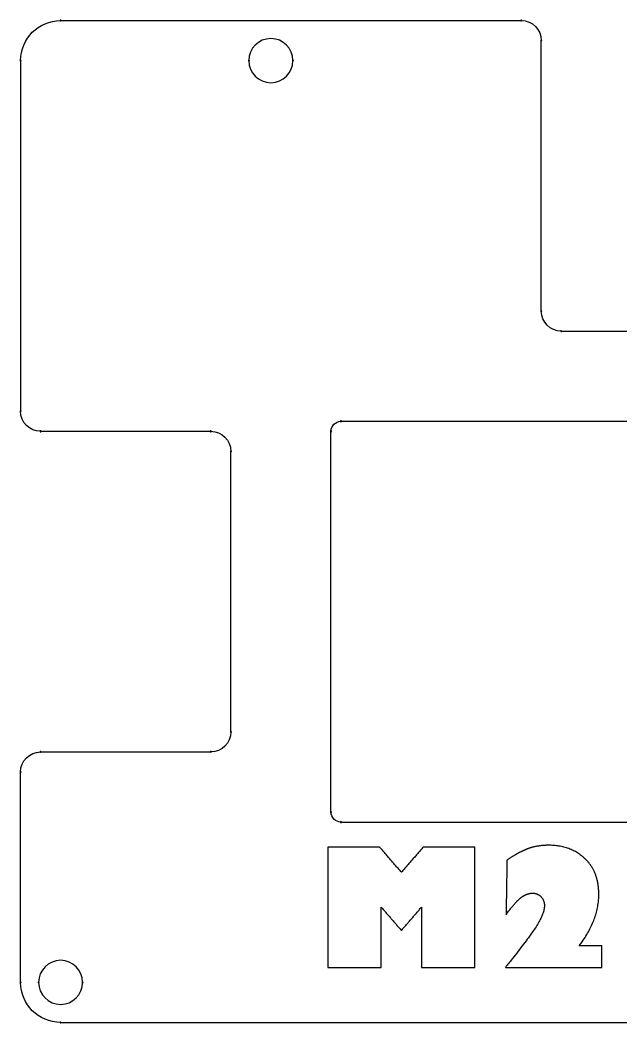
# Model space of a CAD drawing. Header units: millimetres. Extents: x 0 to 60, y 0 to 50.
# Drawn here: x 0 to 30, y 0 to 50 of the extents above; entities that cross this region are included whole.
import ezdxf

# ---------------------------------------------------------------- set-up
doc = ezdxf.new("R2010")
doc.units = ezdxf.units.MM
doc.layers.add('Mechanical1', color=6, linetype='Continuous', true_color=0xff00ff)

msp = doc.modelspace()

# ---------------------------------------------------------------- linework, layer by layer
at = {"layer": 'Mechanical1'}
for p, q in [((29.03, 3.817), (27.89, 3.817)), ((29.03, 3.817), (27.89, 3.817)), ((29.03, 3.817), (27.89, 3.817)), ((29.03, 3.817), (27.89, 3.817)), ((29.03, 3.817), (27.89, 3.817)), ((29.03, 3.817), (27.89, 3.817)), ((29.03, 3.817), (27.89, 3.817)), ((29.03, 3.817), (27.89, 3.817)), ((29.03, 3.817), (27.89, 3.817)), ((29.03, 3.817), (27.89, 3.817)), ((29.03, 3.817), (27.89, 3.817)), ((29.03, 3.817), (27.89, 3.817)), ((29.03, 3.817), (27.89, 3.817)), ((29.03, 3.817), (27.89, 3.817)), ((29.03, 3.817), (27.89, 3.817)), ((29.03, 2.748), (29.03, 3.817)), ((29.03, 2.748), (29.03, 3.817)), ((29.03, 2.748), (29.03, 3.817)), ((29.03, 2.748), (29.03, 3.817)), ((29.03, 2.748), (29.03, 3.817)), ((29.03, 2.748), (29.03, 3.817)), ((29.03, 2.748), (29.03, 3.817)), ((29.03, 2.748), (29.03, 3.817)), ((29.03, 2.748), (29.03, 3.817)), ((29.03, 2.748), (29.03, 3.817)), ((29.03, 2.748), (29.03, 3.817)), ((29.03, 2.748), (29.03, 3.817)), ((29.03, 2.748), (29.03, 3.817)), ((29.03, 2.748), (29.03, 3.817)), ((29.03, 2.748), (29.03, 3.817)), ((24.21, 2.748), (29.03, 2.748)), ((24.21, 2.748), (29.03, 2.748)), ((24.21, 2.748), (29.03, 2.748)), ((24.21, 2.748), (29.03, 2.748)), ((24.21, 2.748), (29.03, 2.748)), ((24.21, 2.748), (29.03, 2.748)), ((24.21, 2.748), (29.03, 2.748)), ((24.21, 2.748), (29.03, 2.748)), ((24.21, 2.748), (29.03, 2.748)), ((24.21, 2.748), (29.03, 2.748)), ((24.21, 2.748), (29.03, 2.748)), ((24.21, 2.748), (29.03, 2.748)), ((24.21, 2.748), (29.03, 2.748)), ((24.21, 2.748), (29.03, 2.748)), ((24.21, 2.748), (29.03, 2.748))]:
    msp.add_line(p, q, dxfattribs=at)
for points in [[(2, 50), (25, 50)], [(26, 35.5), (26, 49)], [(0, 48), (0, 30.5)], [(27, 34.5), (59, 34.5)], [(16, 30), (44, 30)], [(1, 29.5), (9.5, 29.5)], [(15.5, 10.5), (15.5, 29.5)], [(10.5, 14.5), (10.5, 28.5)], [(1, 13.5), (9.5, 13.5)], [(0, 2), (0, 12.5)], [(16, 10), (44, 10)], [(2, 0), (58, 0)]]:
    msp.add_lwpolyline(points, dxfattribs=at)
at = {"layer": 'Mechanical1', "extrusion": (0, 0, -1)}
for centre, radius, start, end in [((-2, 48), 2, 0, 90), ((-25, 49), 1, 90, 180), ((-27, 35.5), 1, 270, 0), ((-1, 30.5), 1, 270, 0), ((-16, 29.5), 0.5, 360, 90), ((-9.5, 28.5), 1, 90, 180), ((-9.5, 14.5), 1, 180, 270), ((-1, 12.5), 1, 0, 90), ((-16, 10.5), 0.5, 270, 0), ((-2, 2), 2, 270, 0)]:
    msp.add_arc(centre, radius, start, end, dxfattribs=at)
at = {"layer": 'Mechanical1'}
for centre, radius, start, end in [((2, 50), 0.025, 0, 180), ((2, 50), 0.025, 0, 180), ((2, 50), 0.025, 180, 0), ((2, 50), 0.025, 180, 0), ((25, 50), 0.025, 0, 180), ((25, 50), 0.025, 0, 180), ((25, 50), 0.025, 180, 0), ((25, 50), 0.025, 180, 0), ((12.5, 48), 1.1, 0, 180), ((26, 49), 0.025, 0, 180), ((26, 49), 0.025, 0, 180), ((26, 49), 0.025, 180, 0), ((26, 49), 0.025, 180, 0), ((0, 48), 0.025, 0, 180), ((0, 48), 0.025, 0, 180), ((0, 48), 0.025, 180, 0), ((0, 48), 0.025, 180, 0), ((11.4, 48), 0.025, 0, 180), ((11.4, 48), 0.025, 180, 0), ((12.5, 48), 1.1, 180, 0), ((13.6, 48), 0.025, 0, 180), ((13.6, 48), 0.025, 180, 0), ((26, 35.5), 0.025, 0, 180), ((26, 35.5), 0.025, 0, 180), ((26, 35.5), 0.025, 180, 0), ((26, 35.5), 0.025, 180, 0), ((27, 34.5), 0.025, 0, 180), ((27, 34.5), 0.025, 0, 180), ((27, 34.5), 0.025, 180, 0), ((27, 34.5), 0.025, 180, 0), ((0, 30.5), 0.025, 0, 180), ((0, 30.5), 0.025, 0, 180), ((0, 30.5), 0.025, 180, 0), ((0, 30.5), 0.025, 180, 0), ((16, 30), 0.025, 0, 180), ((16, 30), 0.025, 0, 180), ((16, 30), 0.025, 180, 0), ((16, 30), 0.025, 180, 0), ((1, 29.5), 0.025, 0, 180), ((1, 29.5), 0.025, 0, 180), ((1, 29.5), 0.025, 180, 0), ((1, 29.5), 0.025, 180, 0), ((9.5, 29.5), 0.025, 0, 180), ((9.5, 29.5), 0.025, 0, 180), ((9.5, 29.5), 0.025, 180, 0), ((9.5, 29.5), 0.025, 180, 0), ((15.5, 29.5), 0.025, 0, 180), ((15.5, 29.5), 0.025, 0, 180), ((15.5, 29.5), 0.025, 180, 0), ((15.5, 29.5), 0.025, 180, 0), ((10.5, 28.5), 0.025, 0, 180), ((10.5, 28.5), 0.025, 0, 180), ((10.5, 28.5), 0.025, 180, 0), ((10.5, 28.5), 0.025, 180, 0), ((10.5, 14.5), 0.025, 0, 180), ((10.5, 14.5), 0.025, 0, 180), ((10.5, 14.5), 0.025, 180, 0), ((10.5, 14.5), 0.025, 180, 0), ((1, 13.5), 0.025, 0, 180), ((1, 13.5), 0.025, 0, 180), ((9.5, 13.5), 0.025, 0, 180), ((9.5, 13.5), 0.025, 0, 180), ((1, 13.5), 0.025, 180, 0), ((1, 13.5), 0.025, 180, 0), ((9.5, 13.5), 0.025, 180, 0), ((9.5, 13.5), 0.025, 180, 0), ((0, 12.5), 0.025, 0, 180), ((0, 12.5), 0.025, 0, 180), ((0, 12.5), 0.025, 180, 0), ((0, 12.5), 0.025, 180, 0), ((15.5, 10.5), 0.025, 0, 180), ((15.5, 10.5), 0.025, 0, 180), ((15.5, 10.5), 0.025, 180, 0), ((15.5, 10.5), 0.025, 180, 0), ((16, 10), 0.025, 0, 180), ((16, 10), 0.025, 0, 180), ((16, 10), 0.025, 180, 0), ((16, 10), 0.025, 180, 0), ((2, 2), 1.1, 0, 180), ((0, 2), 0.025, 0, 180), ((0, 2), 0.025, 0, 180), ((0.9, 2), 0.025, 0, 180), ((3.1, 2), 0.025, 0, 180), ((0, 2), 0.025, 180, 0), ((0, 2), 0.025, 180, 0), ((0.9, 2), 0.025, 180, 0), ((2, 2), 1.1, 180, 0), ((3.1, 2), 0.025, 180, 0), ((2, 0), 0.025, 0, 180), ((2, 0), 0.025, 0, 180), ((2, 0), 0.025, 180, 0), ((2, 0), 0.025, 180, 0)]:
    msp.add_arc(centre, radius, start, end, dxfattribs=at)
for points in [[(15.351, 8.748), (15.351, 5.748), (15.351, 2.748)], [(17.93, 8.748), (16.641, 8.748), (15.351, 8.748)], [(15.351, 8.748), (15.351, 5.748), (15.351, 2.748)], [(17.93, 8.748), (16.641, 8.748), (15.351, 8.748)], [(15.351, 8.748), (15.351, 5.748), (15.351, 2.748)], [(17.93, 8.748), (16.641, 8.748), (15.351, 8.748)], [(15.351, 8.748), (15.351, 5.748), (15.351, 2.748)], [(17.93, 8.748), (16.641, 8.748), (15.351, 8.748)], [(15.351, 8.748), (15.351, 5.748), (15.351, 2.748)], [(17.93, 8.748), (16.641, 8.748), (15.351, 8.748)], [(15.351, 8.748), (15.351, 5.748), (15.351, 2.748)], [(17.93, 8.748), (16.641, 8.748), (15.351, 8.748)], [(15.351, 8.748), (15.351, 5.748), (15.351, 2.748)], [(17.93, 8.748), (16.641, 8.748), (15.351, 8.748)], [(15.351, 8.748), (15.351, 5.748), (15.351, 2.748)], [(17.93, 8.748), (16.641, 8.748), (15.351, 8.748)], [(15.351, 8.748), (15.351, 5.748), (15.351, 2.748)], [(17.93, 8.748), (16.641, 8.748), (15.351, 8.748)], [(15.351, 8.748), (15.351, 5.748), (15.351, 2.748)], [(17.93, 8.748), (16.641, 8.748), (15.351, 8.748)], [(15.351, 8.748), (15.351, 5.748), (15.351, 2.748)], [(17.93, 8.748), (16.641, 8.748), (15.351, 8.748)], [(15.351, 8.748), (15.351, 5.748), (15.351, 2.748)], [(17.93, 8.748), (16.641, 8.748), (15.351, 8.748)], [(15.351, 8.748), (15.351, 5.748), (15.351, 2.748)], [(17.93, 8.748), (16.641, 8.748), (15.351, 8.748)], [(15.351, 8.748), (15.351, 5.748), (15.351, 2.748)], [(17.93, 8.748), (16.641, 8.748), (15.351, 8.748)], [(15.351, 8.748), (15.351, 5.748), (15.351, 2.748)], [(17.93, 8.748), (16.641, 8.748), (15.351, 8.748)], [(19.016, 7.497), (18.473, 8.122), (17.93, 8.748)], [(19.016, 7.497), (18.473, 8.122), (17.93, 8.748)], [(19.016, 7.497), (18.473, 8.122), (17.93, 8.748)], [(19.016, 7.497), (18.473, 8.122), (17.93, 8.748)], [(19.016, 7.497), (18.473, 8.122), (17.93, 8.748)], [(19.016, 7.497), (18.473, 8.122), (17.93, 8.748)], [(19.016, 7.497), (18.473, 8.122), (17.93, 8.748)], [(19.016, 7.497), (18.473, 8.122), (17.93, 8.748)], [(19.016, 7.497), (18.473, 8.122), (17.93, 8.748)], [(19.016, 7.497), (18.473, 8.122), (17.93, 8.748)], [(19.016, 7.497), (18.473, 8.122), (17.93, 8.748)], [(19.016, 7.497), (18.473, 8.122), (17.93, 8.748)], [(19.016, 7.497), (18.473, 8.122), (17.93, 8.748)], [(19.016, 7.497), (18.473, 8.122), (17.93, 8.748)], [(19.016, 7.497), (18.473, 8.122), (17.93, 8.748)], [(20.105, 8.748), (19.56, 8.122), (19.016, 7.497)], [(20.105, 8.748), (19.56, 8.122), (19.016, 7.497)], [(20.105, 8.748), (19.56, 8.122), (19.016, 7.497)], [(20.105, 8.748), (19.56, 8.122), (19.016, 7.497)], [(20.105, 8.748), (19.56, 8.122), (19.016, 7.497)], [(20.105, 8.748), (19.56, 8.122), (19.016, 7.497)], [(20.105, 8.748), (19.56, 8.122), (19.016, 7.497)], [(20.105, 8.748), (19.56, 8.122), (19.016, 7.497)], [(20.105, 8.748), (19.56, 8.122), (19.016, 7.497)], [(20.105, 8.748), (19.56, 8.122), (19.016, 7.497)], [(20.105, 8.748), (19.56, 8.122), (19.016, 7.497)], [(20.105, 8.748), (19.56, 8.122), (19.016, 7.497)], [(20.105, 8.748), (19.56, 8.122), (19.016, 7.497)], [(20.105, 8.748), (19.56, 8.122), (19.016, 7.497)], [(20.105, 8.748), (19.56, 8.122), (19.016, 7.497)], [(22.68, 8.748), (21.392, 8.748), (20.105, 8.748)], [(22.68, 8.748), (21.392, 8.748), (20.105, 8.748)], [(22.68, 8.748), (21.392, 8.748), (20.105, 8.748)], [(22.68, 8.748), (21.392, 8.748), (20.105, 8.748)], [(22.68, 8.748), (21.392, 8.748), (20.105, 8.748)], [(22.68, 8.748), (21.392, 8.748), (20.105, 8.748)], [(22.68, 8.748), (21.392, 8.748), (20.105, 8.748)], [(22.68, 8.748), (21.392, 8.748), (20.105, 8.748)], [(22.68, 8.748), (21.392, 8.748), (20.105, 8.748)], [(22.68, 8.748), (21.392, 8.748), (20.105, 8.748)], [(22.68, 8.748), (21.392, 8.748), (20.105, 8.748)], [(22.68, 8.748), (21.392, 8.748), (20.105, 8.748)], [(22.68, 8.748), (21.392, 8.748), (20.105, 8.748)], [(22.68, 8.748), (21.392, 8.748), (20.105, 8.748)], [(22.68, 8.748), (21.392, 8.748), (20.105, 8.748)], [(22.68, 2.748), (22.68, 5.748), (22.68, 8.748)], [(22.68, 2.748), (22.68, 5.748), (22.68, 8.748)], [(22.68, 2.748), (22.68, 5.748), (22.68, 8.748)], [(22.68, 2.748), (22.68, 5.748), (22.68, 8.748)], [(22.68, 2.748), (22.68, 5.748), (22.68, 8.748)], [(22.68, 2.748), (22.68, 5.748), (22.68, 8.748)], [(22.68, 2.748), (22.68, 5.748), (22.68, 8.748)], [(22.68, 2.748), (22.68, 5.748), (22.68, 8.748)], [(22.68, 2.748), (22.68, 5.748), (22.68, 8.748)], [(22.68, 2.748), (22.68, 5.748), (22.68, 8.748)], [(22.68, 2.748), (22.68, 5.748), (22.68, 8.748)], [(22.68, 2.748), (22.68, 5.748), (22.68, 8.748)], [(22.68, 2.748), (22.68, 5.748), (22.68, 8.748)], [(22.68, 2.748), (22.68, 5.748), (22.68, 8.748)], [(22.68, 2.748), (22.68, 5.748), (22.68, 8.748)], [(24.288, 8.095), (24.265, 6.734), (24.241, 5.374)], [(24.288, 8.095), (24.265, 6.734), (24.241, 5.374)], [(24.288, 8.095), (24.265, 6.734), (24.241, 5.374)], [(24.288, 8.095), (24.265, 6.734), (24.241, 5.374)], [(24.288, 8.095), (24.265, 6.734), (24.241, 5.374)], [(24.288, 8.095), (24.265, 6.734), (24.241, 5.374)], [(24.288, 8.095), (24.265, 6.734), (24.241, 5.374)], [(24.288, 8.095), (24.265, 6.734), (24.241, 5.374)], [(24.288, 8.095), (24.265, 6.734), (24.241, 5.374)], [(24.288, 8.095), (24.265, 6.734), (24.241, 5.374)], [(24.288, 8.095), (24.265, 6.734), (24.241, 5.374)], [(24.288, 8.095), (24.265, 6.734), (24.241, 5.374)], [(24.288, 8.095), (24.265, 6.734), (24.241, 5.374)], [(24.288, 8.095), (24.265, 6.734), (24.241, 5.374)], [(24.288, 8.095), (24.265, 6.734), (24.241, 5.374)], [(18.009, 5.751), (18.512, 5.171), (19.016, 4.592)], [(18.009, 2.748), (18.009, 4.249), (18.009, 5.751)], [(18.009, 5.751), (18.512, 5.171), (19.016, 4.592)], [(18.009, 2.748), (18.009, 4.249), (18.009, 5.751)], [(18.009, 5.751), (18.512, 5.171), (19.016, 4.592)], [(18.009, 2.748), (18.009, 4.249), (18.009, 5.751)], [(18.009, 5.751), (18.512, 5.171), (19.016, 4.592)], [(18.009, 2.748), (18.009, 4.249), (18.009, 5.751)], [(18.009, 5.751), (18.512, 5.171), (19.016, 4.592)], [(18.009, 2.748), (18.009, 4.249), (18.009, 5.751)], [(18.009, 5.751), (18.512, 5.171), (19.016, 4.592)], [(18.009, 2.748), (18.009, 4.249), (18.009, 5.751)], [(18.009, 5.751), (18.512, 5.171), (19.016, 4.592)], [(18.009, 2.748), (18.009, 4.249), (18.009, 5.751)], [(18.009, 5.751), (18.512, 5.171), (19.016, 4.592)], [(18.009, 2.748), (18.009, 4.249), (18.009, 5.751)], [(18.009, 5.751), (18.512, 5.171), (19.016, 4.592)], [(18.009, 2.748), (18.009, 4.249), (18.009, 5.751)], [(18.009, 5.751), (18.512, 5.171), (19.016, 4.592)], [(18.009, 2.748), (18.009, 4.249), (18.009, 5.751)], [(18.009, 5.751), (18.512, 5.171), (19.016, 4.592)], [(18.009, 2.748), (18.009, 4.249), (18.009, 5.751)], [(18.009, 5.751), (18.512, 5.171), (19.016, 4.592)], [(18.009, 2.748), (18.009, 4.249), (18.009, 5.751)], [(18.009, 5.751), (18.512, 5.171), (19.016, 4.592)], [(18.009, 2.748), (18.009, 4.249), (18.009, 5.751)], [(18.009, 5.751), (18.512, 5.171), (19.016, 4.592)], [(18.009, 2.748), (18.009, 4.249), (18.009, 5.751)], [(18.009, 5.751), (18.512, 5.171), (19.016, 4.592)], [(18.009, 2.748), (18.009, 4.249), (18.009, 5.751)], [(19.016, 4.592), (19.519, 5.171), (20.022, 5.751)], [(19.016, 4.592), (19.519, 5.171), (20.022, 5.751)], [(19.016, 4.592), (19.519, 5.171), (20.022, 5.751)], [(19.016, 4.592), (19.519, 5.171), (20.022, 5.751)], [(19.016, 4.592), (19.519, 5.171), (20.022, 5.751)], [(19.016, 4.592), (19.519, 5.171), (20.022, 5.751)], [(19.016, 4.592), (19.519, 5.171), (20.022, 5.751)], [(19.016, 4.592), (19.519, 5.171), (20.022, 5.751)], [(19.016, 4.592), (19.519, 5.171), (20.022, 5.751)], [(19.016, 4.592), (19.519, 5.171), (20.022, 5.751)], [(19.016, 4.592), (19.519, 5.171), (20.022, 5.751)], [(19.016, 4.592), (19.519, 5.171), (20.022, 5.751)], [(19.016, 4.592), (19.519, 5.171), (20.022, 5.751)], [(19.016, 4.592), (19.519, 5.171), (20.022, 5.751)], [(19.016, 4.592), (19.519, 5.171), (20.022, 5.751)], [(20.022, 5.751), (20.022, 4.249), (20.022, 2.748)], [(20.022, 5.751), (20.022, 4.249), (20.022, 2.748)], [(20.022, 5.751), (20.022, 4.249), (20.022, 2.748)], [(20.022, 5.751), (20.022, 4.249), (20.022, 2.748)], [(20.022, 5.751), (20.022, 4.249), (20.022, 2.748)], [(20.022, 5.751), (20.022, 4.249), (20.022, 2.748)], [(20.022, 5.751), (20.022, 4.249), (20.022, 2.748)], [(20.022, 5.751), (20.022, 4.249), (20.022, 2.748)], [(20.022, 5.751), (20.022, 4.249), (20.022, 2.748)], [(20.022, 5.751), (20.022, 4.249), (20.022, 2.748)], [(20.022, 5.751), (20.022, 4.249), (20.022, 2.748)], [(20.022, 5.751), (20.022, 4.249), (20.022, 2.748)], [(20.022, 5.751), (20.022, 4.249), (20.022, 2.748)], [(20.022, 5.751), (20.022, 4.249), (20.022, 2.748)], [(20.022, 5.751), (20.022, 4.249), (20.022, 2.748)], [(15.351, 2.748), (16.68, 2.748), (18.009, 2.748)], [(15.351, 2.748), (16.68, 2.748), (18.009, 2.748)], [(15.351, 2.748), (16.68, 2.748), (18.009, 2.748)], [(15.351, 2.748), (16.68, 2.748), (18.009, 2.748)], [(15.351, 2.748), (16.68, 2.748), (18.009, 2.748)], [(15.351, 2.748), (16.68, 2.748), (18.009, 2.748)], [(15.351, 2.748), (16.68, 2.748), (18.009, 2.748)], [(15.351, 2.748), (16.68, 2.748), (18.009, 2.748)], [(15.351, 2.748), (16.68, 2.748), (18.009, 2.748)], [(15.351, 2.748), (16.68, 2.748), (18.009, 2.748)], [(15.351, 2.748), (16.68, 2.748), (18.009, 2.748)], [(15.351, 2.748), (16.68, 2.748), (18.009, 2.748)], [(15.351, 2.748), (16.68, 2.748), (18.009, 2.748)], [(15.351, 2.748), (16.68, 2.748), (18.009, 2.748)], [(15.351, 2.748), (16.68, 2.748), (18.009, 2.748)], [(20.022, 2.748), (21.351, 2.748), (22.68, 2.748)], [(20.022, 2.748), (21.351, 2.748), (22.68, 2.748)], [(20.022, 2.748), (21.351, 2.748), (22.68, 2.748)], [(20.022, 2.748), (21.351, 2.748), (22.68, 2.748)], [(20.022, 2.748), (21.351, 2.748), (22.68, 2.748)], [(20.022, 2.748), (21.351, 2.748), (22.68, 2.748)], [(20.022, 2.748), (21.351, 2.748), (22.68, 2.748)], [(20.022, 2.748), (21.351, 2.748), (22.68, 2.748)], [(20.022, 2.748), (21.351, 2.748), (22.68, 2.748)], [(20.022, 2.748), (21.351, 2.748), (22.68, 2.748)], [(20.022, 2.748), (21.351, 2.748), (22.68, 2.748)], [(20.022, 2.748), (21.351, 2.748), (22.68, 2.748)], [(20.022, 2.748), (21.351, 2.748), (22.68, 2.748)], [(20.022, 2.748), (21.351, 2.748), (22.68, 2.748)], [(20.022, 2.748), (21.351, 2.748), (22.68, 2.748)]]:
    msp.add_open_spline(points, degree=2, dxfattribs=at)
for points, knots in [([(27.89, 3.817), (28.873, 5.118), (28.873, 6.388), (28.873, 7.54), (28.163, 8.191), (27.453, 8.842), (26.368, 8.842), (25.786, 8.842), (25.313, 8.663), (24.839, 8.484), (24.288, 8.095)], [-15, -15, -15, -14, -14, -13, -13, -12, -12, -11, -11, -10, -10, -10]), ([(27.89, 3.817), (28.873, 5.118), (28.873, 6.388), (28.873, 7.54), (28.163, 8.191), (27.453, 8.842), (26.368, 8.842), (25.786, 8.842), (25.313, 8.663), (24.839, 8.484), (24.288, 8.095)], [-15, -15, -15, -14, -14, -13, -13, -12, -12, -11, -11, -10, -10, -10]), ([(27.89, 3.817), (28.873, 5.118), (28.873, 6.388), (28.873, 7.54), (28.163, 8.191), (27.453, 8.842), (26.368, 8.842), (25.786, 8.842), (25.313, 8.663), (24.839, 8.484), (24.288, 8.095)], [-15, -15, -15, -14, -14, -13, -13, -12, -12, -11, -11, -10, -10, -10]), ([(27.89, 3.817), (28.873, 5.118), (28.873, 6.388), (28.873, 7.54), (28.163, 8.191), (27.453, 8.842), (26.368, 8.842), (25.786, 8.842), (25.313, 8.663), (24.839, 8.484), (24.288, 8.095)], [-15, -15, -15, -14, -14, -13, -13, -12, -12, -11, -11, -10, -10, -10]), ([(27.89, 3.817), (28.873, 5.118), (28.873, 6.388), (28.873, 7.54), (28.163, 8.191), (27.453, 8.842), (26.368, 8.842), (25.786, 8.842), (25.313, 8.663), (24.839, 8.484), (24.288, 8.095)], [-15, -15, -15, -14, -14, -13, -13, -12, -12, -11, -11, -10, -10, -10]), ([(27.89, 3.817), (28.873, 5.118), (28.873, 6.388), (28.873, 7.54), (28.163, 8.191), (27.453, 8.842), (26.368, 8.842), (25.786, 8.842), (25.313, 8.663), (24.839, 8.484), (24.288, 8.095)], [-15, -15, -15, -14, -14, -13, -13, -12, -12, -11, -11, -10, -10, -10]), ([(27.89, 3.817), (28.873, 5.118), (28.873, 6.388), (28.873, 7.54), (28.163, 8.191), (27.453, 8.842), (26.368, 8.842), (25.786, 8.842), (25.313, 8.663), (24.839, 8.484), (24.288, 8.095)], [-15, -15, -15, -14, -14, -13, -13, -12, -12, -11, -11, -10, -10, -10]), ([(27.89, 3.817), (28.873, 5.118), (28.873, 6.388), (28.873, 7.54), (28.163, 8.191), (27.453, 8.842), (26.368, 8.842), (25.786, 8.842), (25.313, 8.663), (24.839, 8.484), (24.288, 8.095)], [-15, -15, -15, -14, -14, -13, -13, -12, -12, -11, -11, -10, -10, -10]), ([(27.89, 3.817), (28.873, 5.118), (28.873, 6.388), (28.873, 7.54), (28.163, 8.191), (27.453, 8.842), (26.368, 8.842), (25.786, 8.842), (25.313, 8.663), (24.839, 8.484), (24.288, 8.095)], [-15, -15, -15, -14, -14, -13, -13, -12, -12, -11, -11, -10, -10, -10]), ([(27.89, 3.817), (28.873, 5.118), (28.873, 6.388), (28.873, 7.54), (28.163, 8.191), (27.453, 8.842), (26.368, 8.842), (25.786, 8.842), (25.313, 8.663), (24.839, 8.484), (24.288, 8.095)], [-15, -15, -15, -14, -14, -13, -13, -12, -12, -11, -11, -10, -10, -10]), ([(27.89, 3.817), (28.873, 5.118), (28.873, 6.388), (28.873, 7.54), (28.163, 8.191), (27.453, 8.842), (26.368, 8.842), (25.786, 8.842), (25.313, 8.663), (24.839, 8.484), (24.288, 8.095)], [-15, -15, -15, -14, -14, -13, -13, -12, -12, -11, -11, -10, -10, -10]), ([(27.89, 3.817), (28.873, 5.118), (28.873, 6.388), (28.873, 7.54), (28.163, 8.191), (27.453, 8.842), (26.368, 8.842), (25.786, 8.842), (25.313, 8.663), (24.839, 8.484), (24.288, 8.095)], [-15, -15, -15, -14, -14, -13, -13, -12, -12, -11, -11, -10, -10, -10]), ([(27.89, 3.817), (28.873, 5.118), (28.873, 6.388), (28.873, 7.54), (28.163, 8.191), (27.453, 8.842), (26.368, 8.842), (25.786, 8.842), (25.313, 8.663), (24.839, 8.484), (24.288, 8.095)], [-15, -15, -15, -14, -14, -13, -13, -12, -12, -11, -11, -10, -10, -10]), ([(27.89, 3.817), (28.873, 5.118), (28.873, 6.388), (28.873, 7.54), (28.163, 8.191), (27.453, 8.842), (26.368, 8.842), (25.786, 8.842), (25.313, 8.663), (24.839, 8.484), (24.288, 8.095)], [-15, -15, -15, -14, -14, -13, -13, -12, -12, -11, -11, -10, -10, -10]), ([(27.89, 3.817), (28.873, 5.118), (28.873, 6.388), (28.873, 7.54), (28.163, 8.191), (27.453, 8.842), (26.368, 8.842), (25.786, 8.842), (25.313, 8.663), (24.839, 8.484), (24.288, 8.095)], [-15, -15, -15, -14, -14, -13, -13, -12, -12, -11, -11, -10, -10, -10]), ([(24.241, 5.374), (24.642, 5.94), (24.945, 6.196), (25.248, 6.451), (25.57, 6.451), (25.818, 6.451), (25.987, 6.274), (26.156, 6.097), (26.156, 5.838), (26.156, 5.382), (25.672, 4.672), (25.189, 3.962), (24.21, 2.748)], [-9, -9, -9, -8, -8, -7, -7, -6, -6, -5, -5, -4, -4, -3, -3, -3]), ([(24.241, 5.374), (24.642, 5.94), (24.945, 6.196), (25.248, 6.451), (25.57, 6.451), (25.818, 6.451), (25.987, 6.274), (26.156, 6.097), (26.156, 5.838), (26.156, 5.382), (25.672, 4.672), (25.189, 3.962), (24.21, 2.748)], [-9, -9, -9, -8, -8, -7, -7, -6, -6, -5, -5, -4, -4, -3, -3, -3]), ([(24.241, 5.374), (24.642, 5.94), (24.945, 6.196), (25.248, 6.451), (25.57, 6.451), (25.818, 6.451), (25.987, 6.274), (26.156, 6.097), (26.156, 5.838), (26.156, 5.382), (25.672, 4.672), (25.189, 3.962), (24.21, 2.748)], [-9, -9, -9, -8, -8, -7, -7, -6, -6, -5, -5, -4, -4, -3, -3, -3]), ([(24.241, 5.374), (24.642, 5.94), (24.945, 6.196), (25.248, 6.451), (25.57, 6.451), (25.818, 6.451), (25.987, 6.274), (26.156, 6.097), (26.156, 5.838), (26.156, 5.382), (25.672, 4.672), (25.189, 3.962), (24.21, 2.748)], [-9, -9, -9, -8, -8, -7, -7, -6, -6, -5, -5, -4, -4, -3, -3, -3]), ([(24.241, 5.374), (24.642, 5.94), (24.945, 6.196), (25.248, 6.451), (25.57, 6.451), (25.818, 6.451), (25.987, 6.274), (26.156, 6.097), (26.156, 5.838), (26.156, 5.382), (25.672, 4.672), (25.189, 3.962), (24.21, 2.748)], [-9, -9, -9, -8, -8, -7, -7, -6, -6, -5, -5, -4, -4, -3, -3, -3]), ([(24.241, 5.374), (24.642, 5.94), (24.945, 6.196), (25.248, 6.451), (25.57, 6.451), (25.818, 6.451), (25.987, 6.274), (26.156, 6.097), (26.156, 5.838), (26.156, 5.382), (25.672, 4.672), (25.189, 3.962), (24.21, 2.748)], [-9, -9, -9, -8, -8, -7, -7, -6, -6, -5, -5, -4, -4, -3, -3, -3]), ([(24.241, 5.374), (24.642, 5.94), (24.945, 6.196), (25.248, 6.451), (25.57, 6.451), (25.818, 6.451), (25.987, 6.274), (26.156, 6.097), (26.156, 5.838), (26.156, 5.382), (25.672, 4.672), (25.189, 3.962), (24.21, 2.748)], [-9, -9, -9, -8, -8, -7, -7, -6, -6, -5, -5, -4, -4, -3, -3, -3]), ([(24.241, 5.374), (24.642, 5.94), (24.945, 6.196), (25.248, 6.451), (25.57, 6.451), (25.818, 6.451), (25.987, 6.274), (26.156, 6.097), (26.156, 5.838), (26.156, 5.382), (25.672, 4.672), (25.189, 3.962), (24.21, 2.748)], [-9, -9, -9, -8, -8, -7, -7, -6, -6, -5, -5, -4, -4, -3, -3, -3]), ([(24.241, 5.374), (24.642, 5.94), (24.945, 6.196), (25.248, 6.451), (25.57, 6.451), (25.818, 6.451), (25.987, 6.274), (26.156, 6.097), (26.156, 5.838), (26.156, 5.382), (25.672, 4.672), (25.189, 3.962), (24.21, 2.748)], [-9, -9, -9, -8, -8, -7, -7, -6, -6, -5, -5, -4, -4, -3, -3, -3]), ([(24.241, 5.374), (24.642, 5.94), (24.945, 6.196), (25.248, 6.451), (25.57, 6.451), (25.818, 6.451), (25.987, 6.274), (26.156, 6.097), (26.156, 5.838), (26.156, 5.382), (25.672, 4.672), (25.189, 3.962), (24.21, 2.748)], [-9, -9, -9, -8, -8, -7, -7, -6, -6, -5, -5, -4, -4, -3, -3, -3]), ([(24.241, 5.374), (24.642, 5.94), (24.945, 6.196), (25.248, 6.451), (25.57, 6.451), (25.818, 6.451), (25.987, 6.274), (26.156, 6.097), (26.156, 5.838), (26.156, 5.382), (25.672, 4.672), (25.189, 3.962), (24.21, 2.748)], [-9, -9, -9, -8, -8, -7, -7, -6, -6, -5, -5, -4, -4, -3, -3, -3]), ([(24.241, 5.374), (24.642, 5.94), (24.945, 6.196), (25.248, 6.451), (25.57, 6.451), (25.818, 6.451), (25.987, 6.274), (26.156, 6.097), (26.156, 5.838), (26.156, 5.382), (25.672, 4.672), (25.189, 3.962), (24.21, 2.748)], [-9, -9, -9, -8, -8, -7, -7, -6, -6, -5, -5, -4, -4, -3, -3, -3]), ([(24.241, 5.374), (24.642, 5.94), (24.945, 6.196), (25.248, 6.451), (25.57, 6.451), (25.818, 6.451), (25.987, 6.274), (26.156, 6.097), (26.156, 5.838), (26.156, 5.382), (25.672, 4.672), (25.189, 3.962), (24.21, 2.748)], [-9, -9, -9, -8, -8, -7, -7, -6, -6, -5, -5, -4, -4, -3, -3, -3]), ([(24.241, 5.374), (24.642, 5.94), (24.945, 6.196), (25.248, 6.451), (25.57, 6.451), (25.818, 6.451), (25.987, 6.274), (26.156, 6.097), (26.156, 5.838), (26.156, 5.382), (25.672, 4.672), (25.189, 3.962), (24.21, 2.748)], [-9, -9, -9, -8, -8, -7, -7, -6, -6, -5, -5, -4, -4, -3, -3, -3]), ([(24.241, 5.374), (24.642, 5.94), (24.945, 6.196), (25.248, 6.451), (25.57, 6.451), (25.818, 6.451), (25.987, 6.274), (26.156, 6.097), (26.156, 5.838), (26.156, 5.382), (25.672, 4.672), (25.189, 3.962), (24.21, 2.748)], [-9, -9, -9, -8, -8, -7, -7, -6, -6, -5, -5, -4, -4, -3, -3, -3])]:
    msp.add_open_spline(points, degree=2, knots=knots, dxfattribs=at)

doc.saveas('drawing.dxf')
